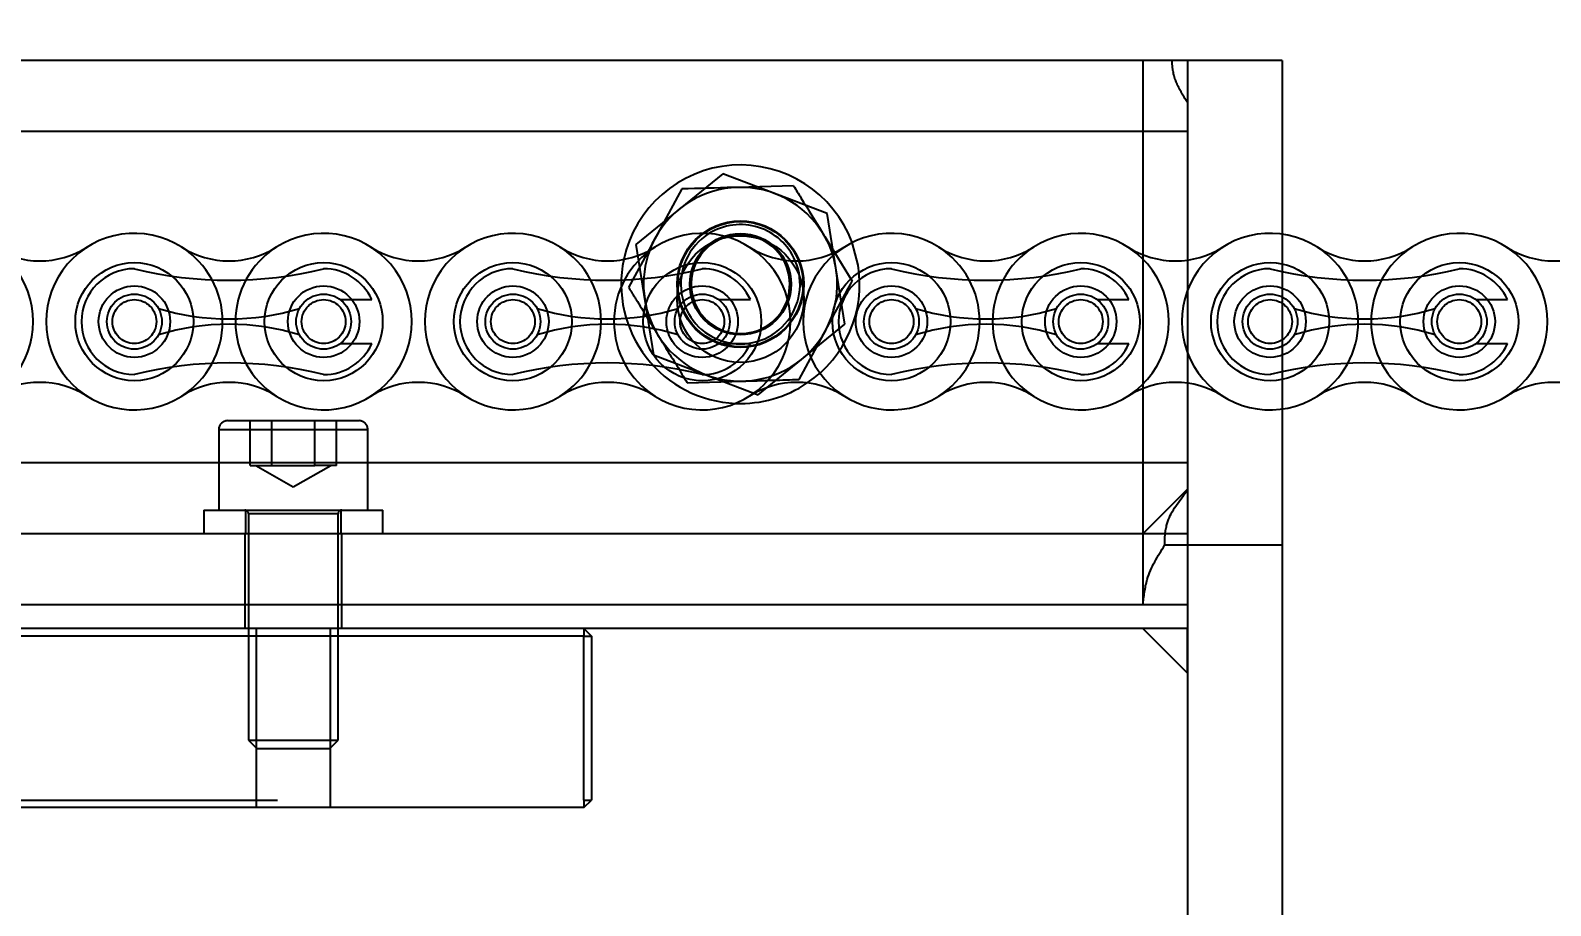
# Model space of a CAD drawing. Header units: metres. Extents: x 0 to 21025, y 0 to 14850.
# Drawn here: x 2174.4 to 2276.4, y 6364.5 to 6423.2 of the extents above; entities that cross this region are included whole.
import ezdxf

# ---------------------------------------------------------------- set-up
doc = ezdxf.new("R2010")
doc.units = ezdxf.units.M
doc.header["$LTSCALE"] = 25
doc.linetypes.add('HIDDEN2', pattern=[4.7625, 3.175, -1.5875])
for name, color, linetype in [('18_COTAS', 7, 'Continuous'), ('SL4', 4, 'Continuous'), ('ST1', 7, 'HIDDEN2')]:
    doc.layers.add(name, color=color, linetype=linetype)
doc.styles.add('ROMANS', font='ROMANS.SHX')
doc.dimstyles.new('25___1-25', dxfattribs={"dimscale": 25, "dimtxt": 2.5, "dimasz": 2, "dimexe": 1.5, "dimexo": 1, "dimgap": 0.5, "dimtad": 1, "dimzin": 12, "dimtxsty": 'ROMANS', "dimcen": 0, "dimclrd": 256, "dimclre": 256, "dimclrt": 3, "dimazin": 3, "dimtfac": 1, "dimtmove": 0, "dimatfit": 0, "dimfxl": 1, "dimlwd": -1, "dimlwe": -1, "dimarcsym": 0})

# ---------------------------------------------------------------- blocks, each defined once
blk = doc.blocks.new('*D13')
at = {"layer": '18_COTAS', "transparency": 16777216}
for p, q in [((2083.56, 6357.87), (2083.56, 7037.95)), ((6382.51, 6357.87), (6382.51, 7037.95)), ((2133.56, 7000.45), (6332.51, 7000.45))]:
    blk.add_line(p, q, dxfattribs=at)
for points in [[(2133.56, 7008.78), (2133.56, 6992.11), (2083.56, 7000.45)], [(6332.51, 7008.78), (6332.51, 6992.11), (6382.51, 7000.45)]]:
    blk.add_solid(points, dxfattribs=at)
at = {"layer": 'Defpoints', "color": 0, "transparency": 16777216}
for p in [(6382.51, 7000.45), (2083.56, 6332.87), (6382.51, 6332.87)]:
    blk.add_point(p, dxfattribs=at)
at = {"layer": '18_COTAS', "color": 3, "transparency": 16777216, "insert": (4233.04, 7050.15), "char_height": 62.5, "attachment_point": 5, "style": 'ROMANS'}
blk.add_mtext('4298,95', dxfattribs=at)

msp = doc.modelspace()

# ---------------------------------------------------------------- linework, layer by layer
at = {"layer": 'SL4'}
for p, q in [((2225.56, 6412.82), (2221.809, 6412.713)), ((2218.058, 6412.605), (2216.276, 6409.302))]:
    msp.add_line(p, q, dxfattribs=at)
at = {"layer": 'SL4', "flags": 128}
for points in [[(2215.91, 6408.498), (2215.922, 6408.529), (2216.276, 6409.302)], [(2227.529, 6409.626), (2227.927, 6408.874), (2228.16, 6408.278)]]:
    msp.add_lwpolyline(points, dxfattribs=at)
at = {"layer": 'SL4'}
for centre, radius in [((2181.331, 6403.705), 2.399), ((2194.031, 6403.705), 2.399), ((2206.731, 6403.705), 2.399), ((2219.431, 6403.705), 2.399), ((2232.131, 6403.705), 2.399), ((2244.831, 6403.705), 2.399), ((2257.531, 6403.705), 2.398), ((2270.231, 6403.705), 2.398)]:
    msp.add_circle(centre, radius, dxfattribs=at)
for centre, radius, start, end in [((2221.996, 6406.215), 8, 20.41195, 167.99196), ((2221.996, 6406.215), 6.5, 91.64558, 151.64558), ((2221.996, 6406.215), 6.5, 31.64558, 91.64558), ((2221.996, 6406.215), 4, 23.01761, 121.97522), ((2168.631, 6403.705), 5.92, 237.56669, 122.43331), ((2174.981, 6413.698), 5.92, 237.56669, 302.43331), ((2181.331, 6403.705), 5.92, 57.56669, 302.43331), ((2187.681, 6413.698), 5.92, 237.56669, 302.43331), ((2194.031, 6403.705), 5.92, 237.56669, 122.43331), ((2200.381, 6413.698), 5.92, 237.56669, 302.43331), ((2206.731, 6403.705), 5.92, 57.56669, 302.43331), ((2213.081, 6413.698), 5.92, 237.56669, 302.43331), ((2219.431, 6403.705), 5.92, 237.56669, 122.43331), ((2221.996, 6406.215), 3.31, 29.56481, 106.20931), ((2225.781, 6413.698), 5.92, 237.56669, 302.43331), ((2232.131, 6403.705), 5.92, 57.56669, 302.43331), ((2238.481, 6413.698), 5.92, 237.56669, 302.43331), ((2244.831, 6403.705), 5.92, 237.56669, 122.43331), ((2251.181, 6413.698), 5.92, 237.56669, 302.43331), ((2257.531, 6403.705), 5.92, 57.56669, 302.43331), ((2263.881, 6413.698), 5.92, 237.56669, 302.43331), ((2270.231, 6403.705), 5.92, 237.56669, 122.43331), ((2276.581, 6413.698), 5.92, 237.56669, 302.43331), ((2174.981, 6393.712), 5.92, 57.56669, 122.43331), ((2187.681, 6393.712), 5.92, 57.56669, 122.43331), ((2200.381, 6393.712), 5.92, 57.56669, 122.43331), ((2213.081, 6393.712), 5.92, 57.56669, 122.43331), ((2221.996, 6406.215), 8, 267.61458, 304.09755), ((2225.781, 6393.712), 5.92, 57.56669, 122.43331), ((2238.481, 6393.712), 5.92, 57.56669, 122.43331), ((2251.181, 6393.712), 5.92, 57.56669, 122.43331), ((2263.881, 6393.712), 5.92, 57.56669, 122.43331), ((2276.581, 6393.712), 5.92, 57.56669, 122.43331)]:
    msp.add_arc(centre, radius, start, end, dxfattribs=at)
for points, knots in [([(2225.56, 6412.82), (2225.726, 6412.552), (2226.367, 6411.511), (2227.034, 6410.429), (2227.529, 6409.626)], [0, 0, 0, 0, 0.2575513, 1, 1, 1, 1]), ([(2221.809, 6412.713), (2221.72, 6412.71), (2220.453, 6412.674), (2219.212, 6412.638), (2218.058, 6412.605)], [0, 0, 0, 0, 0.0702148, 1, 1, 1, 1]), ([(2216.276, 6409.302), (2216.233, 6409.224), (2216.097, 6408.972), (2215.964, 6408.725), (2215.872, 6408.555)], [0, 0, 0, 0, 0.3113393, 1, 1, 1, 1]), ([(2227.529, 6409.626), (2227.709, 6409.334), (2227.956, 6408.933), (2228.197, 6408.543), (2228.262, 6408.436)], [0, 0, 0, 0, 0.7275374, 1, 1, 1, 1])]:
    msp.add_open_spline(points, degree=3, knots=knots, dxfattribs=at)
at = {"layer": 'ST1'}
for p, q in [((2251.996, 6421.215), (1961.996, 6421.215)), ((2248.996, 6421.215), (2248.996, 6416.458)), ((2251.996, 6421.215), (2251.996, 6383.115)), ((2251.996, 6421.215), (2251.996, 6244.515)), ((2258.346, 6421.215), (2251.996, 6421.215)), ((2258.346, 6421.215), (2258.346, 6244.515)), ((2251.996, 6416.458), (1957.238, 6416.458)), ((2251.996, 6416.458), (2248.996, 6416.458)), ((2248.996, 6416.458), (2248.996, 6394.228)), ((2220.806, 6413.626), (2214.983, 6408.89)), ((2227.818, 6410.951), (2220.806, 6413.626)), ((2229.009, 6403.541), (2227.818, 6410.951)), ((2214.983, 6408.89), (2216.173, 6401.479)), ((2229.895, 6407.484), (2229.493, 6409.005)), ((2215.872, 6408.555), (2214.493, 6406)), ((2228.262, 6408.436), (2229.498, 6406.431)), ((2195.138, 6405.181), (2197.261, 6405.181)), ((2220.538, 6405.181), (2222.661, 6405.181)), ((2245.938, 6405.181), (2248.061, 6405.181)), ((2271.338, 6405.181), (2273.461, 6405.181)), ((2223.186, 6398.805), (2229.009, 6403.541)), ((2225.934, 6399.826), (2227.716, 6403.128)), ((2195.138, 6402.229), (2197.261, 6402.229)), ((2220.538, 6402.229), (2222.661, 6402.229)), ((2245.938, 6402.229), (2248.061, 6402.229)), ((2271.338, 6402.229), (2273.461, 6402.229)), ((2216.173, 6401.479), (2223.186, 6398.805)), ((2218.431, 6399.61), (2222.182, 6399.718)), ((2186.996, 6396.465), (2186.996, 6391.065)), ((2187.007, 6396.465), (2196.984, 6396.465)), ((2187.596, 6397.065), (2196.396, 6397.065)), ((2189.097, 6394.065), (2189.097, 6397.065)), ((2190.547, 6394.065), (2190.547, 6397.065)), ((2193.445, 6394.065), (2193.445, 6397.065)), ((2194.894, 6394.065), (2194.894, 6397.065)), ((2196.996, 6391.065), (2196.996, 6396.465)), ((2251.996, 6394.228), (1951.996, 6394.228)), ((2189.097, 6394.065), (2189.822, 6394.065)), ((2189.486, 6394.065), (2191.996, 6392.616)), ((2189.822, 6394.065), (2190.547, 6394.065)), ((2190.547, 6394.065), (2191.996, 6394.065)), ((2191.996, 6394.065), (2193.445, 6394.065)), ((2191.996, 6392.616), (2194.506, 6394.065)), ((2194.169, 6394.065), (2193.445, 6394.065)), ((2194.894, 6394.065), (2194.169, 6394.065)), ((2251.996, 6394.228), (2248.996, 6394.228)), ((2248.996, 6394.228), (2248.996, 6389.465)), ((2251.996, 6392.465), (2248.996, 6389.465)), ((2185.996, 6391.065), (2197.996, 6391.065)), ((2185.996, 6391.065), (2185.996, 6389.465)), ((2188.796, 6391.065), (2188.796, 6389.465)), ((2188.996, 6390.815), (2188.996, 6375.62)), ((2194.95, 6390.815), (2189.041, 6390.815)), ((2194.996, 6375.62), (2194.996, 6390.815)), ((2195.196, 6389.465), (2195.196, 6391.065)), ((2197.996, 6389.465), (2197.996, 6391.065)), ((2251.996, 6389.465), (1951.996, 6389.465)), ((2188.746, 6389.465), (2188.746, 6383.115)), ((2195.246, 6383.115), (2195.246, 6389.465)), ((2251.996, 6389.465), (2248.996, 6389.465)), ((2248.996, 6389.465), (2248.996, 6384.708)), ((2251.996, 6388.715), (2250.459, 6388.715)), ((2258.346, 6388.715), (2251.996, 6388.715)), ((2251.996, 6384.708), (1961.996, 6384.708)), ((2251.996, 6384.708), (2248.996, 6384.708)), ((2251.996, 6383.115), (1990.096, 6383.115)), ((2211.496, 6382.615), (1992.496, 6382.615)), ((2189.496, 6383.115), (2189.496, 6371.115)), ((2194.496, 6371.115), (2194.496, 6383.115)), ((2211.496, 6383.115), (2211.996, 6382.615)), ((2211.496, 6383.115), (2211.496, 6382.615)), ((2211.496, 6371.615), (2211.496, 6382.615)), ((2211.496, 6382.615), (2211.996, 6382.615)), ((2211.996, 6382.615), (2211.996, 6371.615)), ((2251.996, 6383.115), (2248.996, 6383.115)), ((2248.996, 6383.115), (2251.996, 6380.115)), ((2251.996, 6380.115), (2251.996, 6383.115)), ((2188.996, 6375.62), (2194.996, 6375.62)), ((2188.996, 6375.62), (2189.55, 6375.065)), ((2189.55, 6375.065), (2194.441, 6375.065)), ((2194.441, 6375.065), (2194.996, 6375.62)), ((1992.496, 6371.615), (2211.496, 6371.615)), ((2211.496, 6371.115), (1992.496, 6371.115)), ((2211.496, 6371.615), (2211.496, 6371.115)), ((2211.496, 6371.615), (2211.996, 6371.615)), ((2211.496, 6371.115), (2211.996, 6371.615))]:
    msp.add_line(p, q, dxfattribs=at)
for centre, radius in [((2221.996, 6406.215), 4.25), ((2221.996, 6406.215), 4.2), ((2221.996, 6405.215), 4.25), ((2221.996, 6406.215), 3.4), ((2181.331, 6403.705), 3.96), ((2194.031, 6403.705), 3.96), ((2206.731, 6403.705), 3.96), ((2219.431, 6403.705), 3.96), ((2232.131, 6403.705), 3.96), ((2244.831, 6403.705), 3.96), ((2257.531, 6403.705), 3.96), ((2270.231, 6403.705), 3.96), ((2181.331, 6403.705), 1.845), ((2181.331, 6403.705), 1.476), ((2194.031, 6403.705), 1.845), ((2194.031, 6403.705), 1.476), ((2206.731, 6403.705), 1.845), ((2206.731, 6403.705), 1.476), ((2219.431, 6403.705), 1.845), ((2219.431, 6403.705), 1.476), ((2232.131, 6403.705), 1.845), ((2232.131, 6403.705), 1.476), ((2244.831, 6403.705), 1.845), ((2244.831, 6403.705), 1.476), ((2257.531, 6403.705), 1.845), ((2257.531, 6403.705), 1.476), ((2270.231, 6403.705), 1.845), ((2270.231, 6403.705), 1.476)]:
    msp.add_circle(centre, radius, dxfattribs=at)
for centre, radius, start, end in [((2181.331, 6403.705), 5.92, 302.43324, 57.56676), ((2194.031, 6403.705), 5.92, 122.43328, 237.56672), ((2206.731, 6403.705), 5.92, 302.43328, 57.56672), ((2219.431, 6403.705), 5.92, 122.43328, 237.56672), ((2221.996, 6406.215), 4, 121.97522, 189.1229), ((2221.996, 6406.215), 3.309, 106.20931, 189.1229), ((2232.131, 6403.705), 5.92, 302.43328, 57.56676), ((2244.831, 6403.705), 5.92, 122.43324, 237.56672), ((2257.531, 6403.705), 5.92, 302.43324, 57.56676), ((2270.231, 6403.705), 5.92, 122.43324, 237.56676), ((2221.996, 6406.215), 8, 167.99196, 267.61458), ((2221.996, 6406.215), 6.5, 159.43779, 211.64558), ((2221.996, 6406.215), 4, 189.1229, 23.01761), ((2221.996, 6406.215), 3.31, 189.1229, 29.56481), ((2221.996, 6406.215), 6.5, 331.64558, 18.49842), ((2181.331, 6403.705), 3.552, 90, 270), ((2187.681, 6432.802), 26.322, 256.04015, 283.95985), ((2194.031, 6403.705), 3.552, 24.55336, 90), ((2206.731, 6403.705), 3.552, 90, 270), ((2213.081, 6432.802), 26.322, 256.04015, 283.95985), ((2219.431, 6403.705), 3.552, 24.55336, 90), ((2221.996, 6406.215), 8, 304.09755, 9.1229), ((2232.131, 6403.705), 3.552, 90, 270), ((2238.481, 6432.802), 26.322, 256.04015, 283.95985), ((2244.831, 6403.705), 3.552, 24.55336, 90), ((2257.531, 6403.705), 3.552, 90, 270), ((2263.881, 6432.802), 26.322, 256.04015, 283.95985), ((2270.231, 6403.705), 3.552, 24.55336, 90), ((2187.681, 6420.058), 16.175, 252.993, 287.007), ((2213.081, 6420.058), 16.175, 252.993, 287.007), ((2238.481, 6420.058), 16.175, 252.993, 287.007), ((2263.881, 6420.058), 16.175, 252.993, 287.007), ((2187.681, 6387.353), 16.175, 72.993, 107.007), ((2213.081, 6387.353), 16.175, 72.993, 107.007), ((2221.996, 6406.215), 6.5, 211.64558, 271.64558), ((2221.996, 6406.215), 6.5, 271.64558, 331.64558), ((2238.481, 6387.353), 16.175, 72.993, 107.007), ((2263.881, 6387.353), 16.175, 72.993, 107.007), ((2194.031, 6403.705), 3.552, 270, 335.44664), ((2219.431, 6403.705), 3.552, 270, 335.44664), ((2244.831, 6403.705), 3.552, 270, 335.44664), ((2270.231, 6403.705), 3.552, 270, 335.44664), ((2187.681, 6374.609), 26.322, 76.04015, 103.95985), ((2213.081, 6374.609), 26.322, 76.04015, 103.95985), ((2238.481, 6374.609), 26.322, 76.04015, 103.95985), ((2263.881, 6374.609), 26.322, 76.04015, 103.95985), ((2187.596, 6396.465), 0.6, 90, 180), ((2196.396, 6396.465), 0.6, 0, 90), ((2188.746, 6390.815), 0.25, 0, 90), ((2195.246, 6390.815), 0.25, 90, 180)]:
    msp.add_arc(centre, radius, start, end, dxfattribs=at)
for points, knots in [([(2251.996, 6418.396), (2251.755, 6418.775), (2251.265, 6419.545), (2250.981, 6420.517), (2250.969, 6421.081), (2250.966, 6421.215)], [0, 0, 0, 0, 0.4242884, 0.8630228, 1, 1, 1, 1]), ([(2214.493, 6406), (2214.659, 6405.732), (2215.3, 6404.69), (2215.967, 6403.608), (2216.462, 6402.805)], [0, 0, 0, 0, 0.25755135, 1, 1, 1, 1]), ([(2227.716, 6403.128), (2227.758, 6403.207), (2228.36, 6404.322), (2228.95, 6405.415), (2229.498, 6406.431)], [0, 0, 0, 0, 0.0702148, 1, 1, 1, 1]), ([(2216.462, 6402.805), (2216.641, 6402.515), (2217.308, 6401.433), (2217.957, 6400.38), (2218.431, 6399.61)], [0, 0, 0, 0, 0.2686336, 1, 1, 1, 1]), ([(2222.182, 6399.718), (2222.271, 6399.721), (2223.538, 6399.757), (2224.779, 6399.793), (2225.934, 6399.826)], [0, 0, 0, 0, 0.0702148, 1, 1, 1, 1]), ([(2250.459, 6388.715), (2250.471, 6389.157), (2250.503, 6390.338), (2251.311, 6391.541), (2251.913, 6392.274), (2251.996, 6392.375)], [0, 0, 0, 0, 0.3402665, 0.9089947, 1, 1, 1, 1]), ([(2248.996, 6384.708), (2249.062, 6385.287), (2249.227, 6386.73), (2249.997, 6387.972), (2250.459, 6388.715)], [0, 0, 0, 0, 0.4012397, 1, 1, 1, 1])]:
    msp.add_open_spline(points, degree=3, knots=knots, dxfattribs=at)

# ---------------------------------------------------------------- dimensions: what is measured, and where the dimension line sits
at = {"layer": '18_COTAS'}
dim = msp.add_linear_dim(base=(6382.514, 7000.445), p1=(2083.564, 6332.865), p2=(6382.514, 6332.865), dimstyle='25___1-25', dxfattribs=at)
dim.commit()
dim.dimension.update_dxf_attribs({"geometry": '*D13', "text_midpoint": (4233.039, 7050.147)})

doc.saveas('drawing.dxf')
